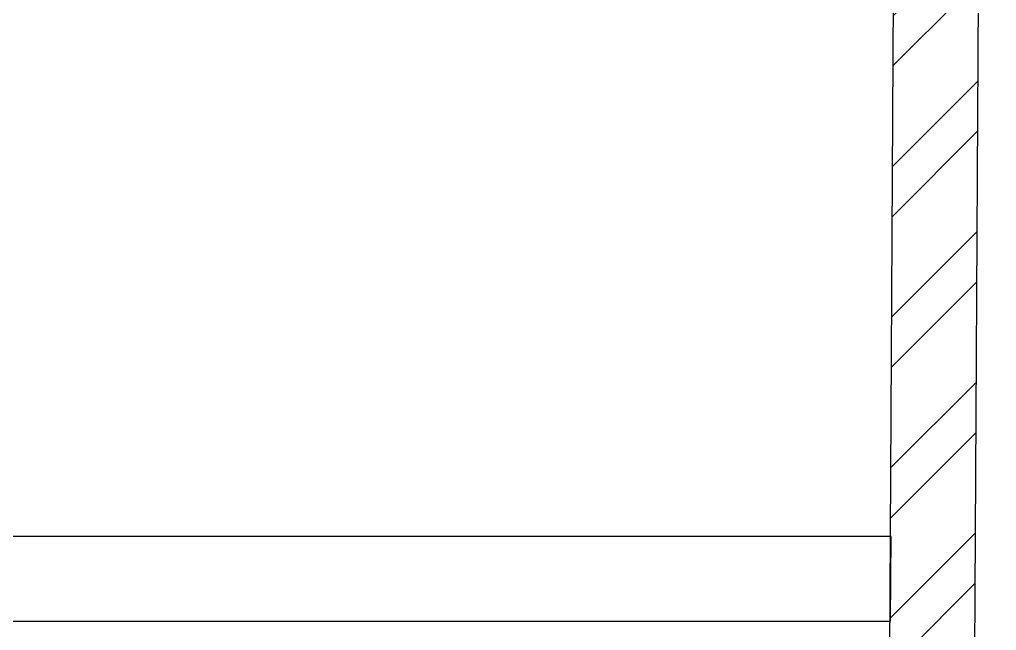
# Model space of a CAD drawing. Header units: feet. Extents: x 2748737 to 2755063, y -5469181 to -5449608.
# Drawn here: x 2753912 to 2755063, y -5454022 to -5453302 of the extents above; entities that cross this region are included whole.
import ezdxf

# ---------------------------------------------------------------- set-up
doc = ezdxf.new("R2010")
doc.units = ezdxf.units.FT
doc.header["$LTSCALE"] = 33
doc.header["$MEASUREMENT"] = 0
doc.layers.add('A-WALL', color=1, linetype='Continuous')
for name, color, linetype, lineweight in [('LENS-DIM', 252, 'Continuous', 5), ('LENS-PARTITION', 21, 'Continuous', 25), ('LN-HATCH', 251, 'Continuous', 0)]:
    doc.layers.add(name, color=color, linetype=linetype, lineweight=lineweight)

# ---------------------------------------------------------------- blocks, each defined once
blk = doc.blocks.new('A$C24899081')
at = {"layer": 'LN-HATCH'}
h = blk.add_hatch(dxfattribs=at)
h.set_pattern_fill('ANSI32', color=256, scale=333, angle=180)
h.set_pattern_definition([(225, (-7065682.600582086, 5288784.786549147), (88.29995930067012, -88.29995930067015), []), (225, (-7065741.467221521, 5288784.786549147), (88.29995930067012, -88.29995930067015), [])])
h.paths.add_polyline_path([(-886.2487334199249, 6298.343762850389), (-1001.90087969508, 6298.343762850389), (-666.5566634619609, 3153.946559208446), (-657.3501917943358, 2959.732924884185), (-530.1919879578053, 2959.732924884185)])
h.paths.add_polyline_path([(402.2755760038271, 10056.43331811484), (306.9408021839336, 10116.5178046301), (294.3415243271738, 10096.12261753809), (-1008.777257037349, 6552.32386235334), (-886.2487334199249, 6552.32386235334)])
h.paths.add_polyline_path([(2826.974148062058, 14180.9788552532), (2729.833141878247, 14242.20171488914), (2727.735086758621, 14239.08744938113), (440.3530448991805, 10332.64899419341), (537.694574119523, 10271.29975544941)])
h.paths.add_polyline_path([(5115.912410255521, 2862.808260639198), (5215.914057350717, 2862.808260639198), (5301.15949973464, 17715.15137456171), (2876.803357033059, 14460.35817195382), (2871.804721199908, 14452.93840542342), (2969.030523174442, 14391.66210346669), (5199.267778427341, 17385.84308650996)])
at = {"layer": 'A-WALL'}
for p, q in [((5215.914057350717, 2862.808260639198), (5301.15949973464, 17715.15137456171)), ((5115.912410255521, 2862.808260639198), (5199.267778427341, 17385.84308650996))]:
    blk.add_line(p, q, dxfattribs=at)

msp = doc.modelspace()

# ---------------------------------------------------------------- linework, layer by layer
at = {"layer": 'LENS-PARTITION'}
msp.add_lwpolyline([(2754938.54712259, -5453910.869484224), (2753342.463587829, -5453910.869484224), (2753342.463587829, -5454010.869484224), (2753417.983713207, -5454010.869484224), (2754937.973169767, -5454010.869484224)], close=True, dxfattribs=at)

# ---------------------------------------------------------------- block references
at = {"layer": 'LENS-DIM', "color": 2}
msp.add_blockref('A$C24899081', (2749761.510660026, -5467323.342665423), dxfattribs=at)

doc.saveas('drawing.dxf')
